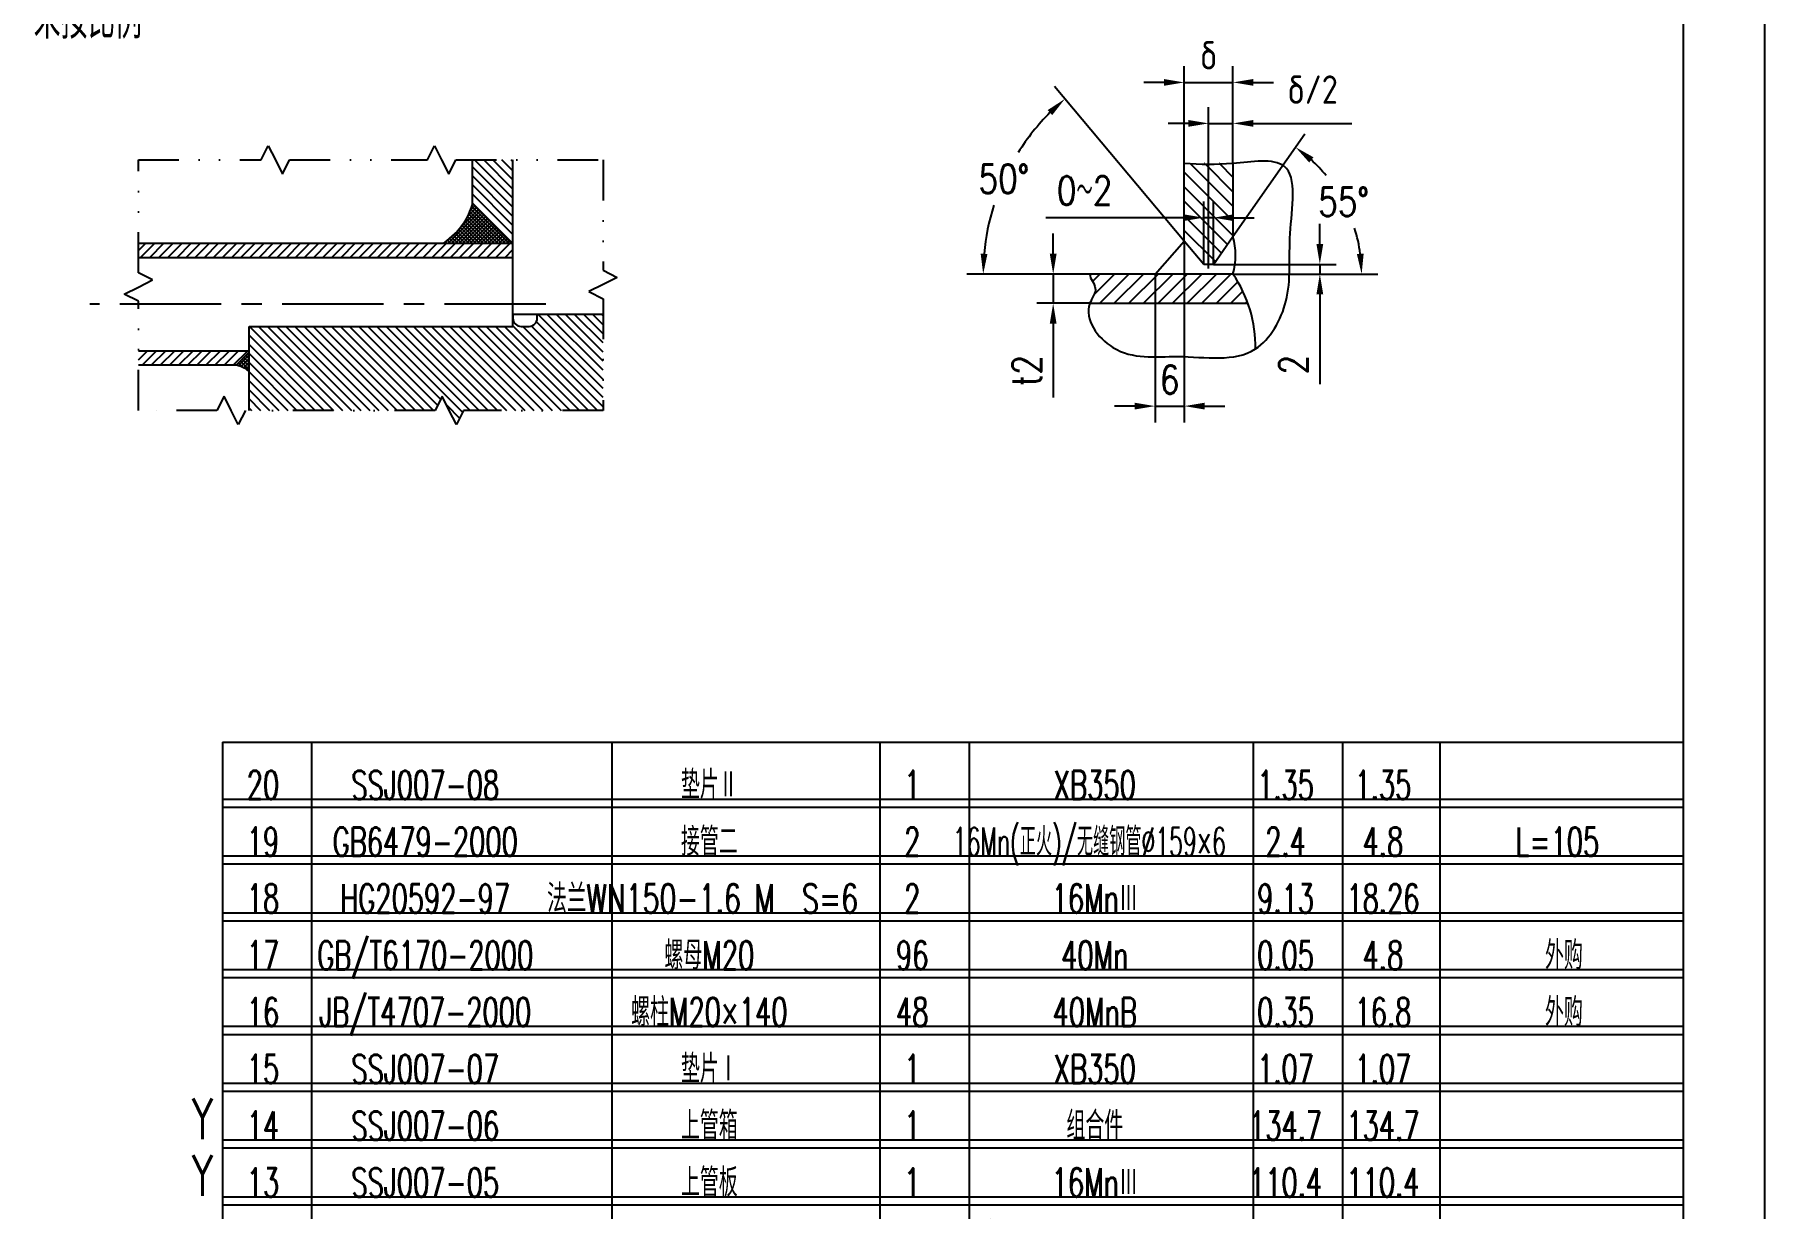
# Model space of a CAD drawing. Header units: millimetres. Extents: x -250 to 5690, y -100 to 8310.
# Drawn here: x 3559 to 5690, y 1386 to 2832 of the extents above; entities that cross this region are included whole.
import ezdxf
from ezdxf.enums import TextEntityAlignment as Align

# ---------------------------------------------------------------- set-up
doc = ezdxf.new("R2010")
doc.units = ezdxf.units.MM
doc.header["$LTSCALE"] = 100
doc.linetypes.add('CENTER', pattern=[2, 1.25, -0.25, 0.25, -0.25])
doc.linetypes.add('DIVIDE', pattern=[1.25, 0.5, -0.25, 0, -0.25, 0, -0.25])
for name, color, linetype in [('1轮廓实线层', 7, 'Continuous'), ('2细线层', 4, 'Continuous'), ('3中心线层', 1, 'CENTER'), ('5剖面线层', 2, 'Continuous'), ('6文字层', 3, 'Continuous'), ('7标注层', 4, 'Continuous'), ('9双点划线层', 6, 'DIVIDE'), ('图框层', 7, 'Continuous')]:
    doc.layers.add(name, color=color, linetype=linetype)
doc.styles.add('PC_TEXTSTYLE', font='romans.shx', dxfattribs={"width": 0.8, "bigfont": 'hzfs.shx'})
doc.styles.add('TH_GBDIM', font='romans.shx', dxfattribs={"width": 0.8, "bigfont": 'gbcbig.shx'})
doc.dimstyles.new('TH_GBDIM', dxfattribs={"dimscale": 10, "dimtxt": 3.5, "dimasz": 2.5, "dimexe": 2, "dimexo": 0, "dimgap": 1.5, "dimtad": 1, "dimdec": 1, "dimzin": 0, "dimdsep": 46, "dimtxsty": 'TH_GBDIM', "dimcen": 2.5, "dimclrd": 130, "dimclre": 130, "dimclrt": 3, "dimadec": 0, "dimazin": 0, "dimtfac": 0.714286, "dimtdec": 1, "dimtmove": 0, "dimatfit": 3, "dimfxl": 0, "dimtolj": 1, "dimtzin": 0, "dimlwd": -1, "dimlwe": -1, "dimarcsym": 0})
pattern_1 = [(45, (-231.8997274739236, 982.4745885186026), (-2.245064030267288, 2.245064030267288), []), (135, (-231.8997274739236, 982.4745885186026), (-2.245064030267288, -2.245064030267288), [])]
pattern_2 = [(135, (-231.8997274739236, 982.4745885186026), (-5.612660075668221, -5.61266007566822), [])]

# ---------------------------------------------------------------- blocks, each defined once
blk = doc.blocks.new('*D40')
at = {"layer": '7标注层', "color": 130}
for p, q in [((4975.186753553573, 2673.387851749065), (4975.186753553573, 2793.232863089293)), ((5035.186753553577, 2673.387851749065), (5035.186753553577, 2793.232863089293)), ((4950.186753553573, 2773.232863089293), (4925.186753553573, 2773.232863089293)), ((4975.186753553573, 2773.232863089293), (5035.186753553577, 2773.232863089293)), ((5060.186753553577, 2773.232863089293), (5085.186753553577, 2773.232863089293))]:
    blk.add_line(p, q, dxfattribs=at)
for points in [[(4950.186753553573, 2777.39952975596), (4950.186753553573, 2769.066196422627), (4975.186753553573, 2773.232863089293)], [(5060.186753553577, 2777.39952975596), (5060.186753553577, 2769.066196422627), (5035.186753553577, 2773.232863089293)]]:
    blk.add_solid(points, dxfattribs=at)
at = {"layer": 'Defpoints', "color": 0}
for p in [(5035.186753553577, 2773.232863089293), (4975.186753553573, 2673.387851749065), (5035.186753553577, 2673.387851749065)]:
    blk.add_point(p, dxfattribs=at)
at = {"layer": '7标注层', "color": 3, "insert": (5005.186753553575, 2806.697936618705), "char_height": 35, "attachment_point": 5, "style": 'TH_GBDIM'}
blk.add_mtext('\\A1;δ{}{}', dxfattribs=at)
blk = doc.blocks.new('*D41')
at = {"layer": '7标注层', "color": 130}
for p, q in [((5005.186753553588, 2570.622826041317), (5005.186753553588, 2742.708729248299)), ((5035.186753553577, 2673.387851749065), (5035.186753553577, 2742.708729248299)), ((4980.186753553588, 2722.708729248299), (4955.186753553588, 2722.708729248299)), ((5005.186753553588, 2722.708729248299), (5035.186753553577, 2722.708729248299)), ((5060.186753553577, 2722.708729248299), (5181.70145943593, 2722.708729248299))]:
    blk.add_line(p, q, dxfattribs=at)
for points in [[(4980.186753553588, 2726.875395914966), (4980.186753553588, 2718.542062581633), (5005.186753553588, 2722.708729248299)], [(5060.186753553577, 2726.875395914966), (5060.186753553577, 2718.542062581633), (5035.186753553577, 2722.708729248299)]]:
    blk.add_solid(points, dxfattribs=at)
at = {"layer": 'Defpoints', "color": 0}
for p in [(5035.186753553577, 2722.708729248299), (5035.186753553577, 2673.387851749065), (5005.186753553588, 2570.622826041317)]:
    blk.add_point(p, dxfattribs=at)
at = {"layer": '7标注层', "color": 3, "insert": (5133.444106494753, 2764.375395914966), "char_height": 35, "attachment_point": 5, "style": 'TH_GBDIM'}
blk.add_mtext('\\A1;δ/2{}{}', dxfattribs=at)
blk = doc.blocks.new('*D42')
at = {"layer": '7标注层', "color": 130}
for p, q in [((4999.186753553593, 2548.9803827331), (4999.186753553593, 2626.529216779129)), ((5011.186753553593, 2548.9803827331), (5011.186753553593, 2626.529216779129)), ((4974.186753553593, 2606.529216779129), (4804.542145710456, 2606.529216779129)), ((5011.186753553593, 2606.529216779129), (4999.186753553593, 2606.529216779129)), ((5036.186753553593, 2606.529216779129), (5061.186753553593, 2606.529216779129))]:
    blk.add_line(p, q, dxfattribs=at)
for points in [[(4974.186753553593, 2610.695883445795), (4974.186753553593, 2602.362550112462), (4999.186753553593, 2606.529216779129)], [(5036.186753553593, 2610.695883445795), (5036.186753553593, 2602.362550112462), (5011.186753553593, 2606.529216779129)]]:
    blk.add_solid(points, dxfattribs=at)
at = {"layer": 'Defpoints', "color": 0}
for p in [(4999.186753553593, 2606.529216779129), (4999.186753553593, 2548.9803827331), (5011.186753553593, 2548.9803827331)]:
    blk.add_point(p, dxfattribs=at)
at = {"layer": '7标注层', "color": 3, "insert": (4852.39998884771, 2639.99429030854), "char_height": 35, "attachment_point": 5, "style": 'TH_GBDIM'}
blk.add_mtext('\\A1;0～2{}{}', dxfattribs=at)
blk = doc.blocks.new('*D43')
at = {"layer": '7标注层', "color": 130}
for p, q in [((4975.186753553577, 2577.582468955368), (4975.186753553577, 2354.299997398422)), ((4939.186753553577, 2536.980382733089), (4939.186753553577, 2354.299997398422)), ((4914.186753553577, 2374.299997398422), (4889.186753553577, 2374.299997398422)), ((4939.186753553577, 2374.299997398422), (4975.186753553577, 2374.299997398422)), ((5000.186753553577, 2374.299997398422), (5025.186753553577, 2374.299997398422))]:
    blk.add_line(p, q, dxfattribs=at)
for points in [[(4914.186753553577, 2378.466664065089), (4914.186753553577, 2370.133330731756), (4939.186753553577, 2374.299997398422)], [(5000.186753553577, 2378.466664065089), (5000.186753553577, 2370.133330731756), (4975.186753553577, 2374.299997398422)]]:
    blk.add_solid(points, dxfattribs=at)
at = {"layer": 'Defpoints', "color": 0}
for p in [(4975.186753553577, 2577.582468955368), (4939.186753553577, 2536.980382733089), (4975.186753553577, 2374.299997398422)]:
    blk.add_point(p, dxfattribs=at)
at = {"layer": '7标注层', "color": 3, "insert": (4957.186753553577, 2406.799997398422), "char_height": 35, "attachment_point": 5, "style": 'TH_GBDIM'}
blk.add_mtext('\\A1;6{}{}', dxfattribs=at)
blk = doc.blocks.new('*D44')
at = {"layer": '7标注层', "color": 130}
for p, q in [((5142.231867229225, 2573.980382733099), (5142.231867229225, 2598.980382733099)), ((5011.186753553598, 2548.9803827331), (5162.231867229225, 2548.980382733099)), ((5035.186753553595, 2536.980382733089), (5162.231867229225, 2536.980382733088)), ((5142.231867229225, 2548.980382733099), (5142.231867229225, 2536.980382733088)), ((5142.231867229225, 2511.980382733088), (5142.231867229225, 2401.147049399756))]:
    blk.add_line(p, q, dxfattribs=at)
for points in [[(5138.065200562558, 2573.980382733099), (5146.398533895892, 2573.980382733099), (5142.231867229225, 2548.980382733099)], [(5138.065200562558, 2511.980382733088), (5146.398533895892, 2511.980382733088), (5142.231867229225, 2536.980382733088)]]:
    blk.add_solid(points, dxfattribs=at)
at = {"layer": 'Defpoints', "color": 0}
for p in [(5011.186753553598, 2548.9803827331), (5035.186753553595, 2536.980382733089), (5142.231867229225, 2536.980382733088)]:
    blk.add_point(p, dxfattribs=at)
at = {"layer": '7标注层', "color": 3, "insert": (5109.731867229224, 2425.48038273309), "char_height": 35, "attachment_point": 5, "rotation": 90, "style": 'TH_GBDIM'}
blk.add_mtext('\\A1;2{}{}', dxfattribs=at)
blk = doc.blocks.new('*D45')
at = {"layer": '7标注层', "color": 130}
for p, q in [((5035.186753553582, 2583.255934894898), (5123.760216856615, 2709.751949961399)), ((5035.186753553588, 2536.980382733089), (5213.699402027872, 2536.980382733089))]:
    blk.add_line(p, q, dxfattribs=at)
for start, end in [(39.56267453172331, 47.49184801395363), (7.508151986052694, 17.24489589859748)]:
    blk.add_arc((5002.784263095075, 2536.980382733089), 190.9151389327967, start, end, dxfattribs=at)
for points in [[(5129.176441330572, 2674.470102157349), (5134.392932590498, 2680.968768434329), (5112.288688129595, 2693.368909075618)], [(5196.220275238202, 2562.199548249983), (5187.904823005138, 2561.653930614582), (5193.699402027872, 2536.980382733088)]]:
    blk.add_solid(points, dxfattribs=at)
at = {"layer": 'Defpoints', "color": 0}
for p in [(5035.186753553582, 2583.255934894898), (5184.009054273754, 2597.031738554364), (4858.839744460339, 2536.980382733089), (5011.186753553588, 2548.980382733088), (5035.186753553588, 2536.980382733089)]:
    blk.add_point(p, dxfattribs=at)
at = {"layer": '7标注层', "color": 3, "insert": (5171.633695193693, 2626.078416121616), "char_height": 35, "attachment_point": 5, "style": 'TH_GBDIM'}
blk.add_mtext('\\A1;55%%d{}{}', dxfattribs=at)
blk = doc.blocks.new('*D46')
at = {"layer": '7标注层', "color": 130}
for p, q in [((4975.186753553576, 2577.582468955368), (4815.233321711733, 2768.207546000678)), ((4858.839744460337, 2536.980382733088), (4707.410324706593, 2536.98038273309))]:
    blk.add_line(p, q, dxfattribs=at)
for start, end in [(135.0838627921466, 147.8622883742195), (162.4622964200372, 174.9161372078505)]:
    blk.add_arc((5009.255949127716, 2536.980382733089), 281.845624421123, start, end, dxfattribs=at)
for points in [[(4806.852299382544, 2739.053345207535), (4812.486712685652, 2732.913489250413), (4828.089073905463, 2752.886657138298)], [(4732.681654504641, 2561.770989689582), (4724.356520908047, 2562.140577356166), (4727.410324706593, 2536.980382733089)]]:
    blk.add_solid(points, dxfattribs=at)
at = {"layer": 'Defpoints', "color": 0}
for p in [(4773.777365223805, 2691.857083782477), (4975.186753553576, 2577.582468955368), (4858.839744460337, 2536.980382733088), (4999.186753553589, 2548.980382733089), (5035.186753553588, 2536.980382733088)]:
    blk.add_point(p, dxfattribs=at)
at = {"layer": '7标注层', "color": 3, "insert": (4753.03871093514, 2654.409863095993), "char_height": 35, "attachment_point": 5, "style": 'TH_GBDIM'}
blk.add_mtext('\\A1;50%%d{}{}', dxfattribs=at)
blk = doc.blocks.new('*D47')
at = {"layer": '7标注层', "color": 130}
for p, q in [((4813.676197823564, 2561.980382733089), (4813.676197823564, 2586.980382733089)), ((4858.839744460338, 2536.980382733089), (4793.676197823564, 2536.980382733089)), ((4813.676197823564, 2536.980382733089), (4813.676197823564, 2500.980382733089)), ((4858.839744460338, 2500.980382733089), (4793.676197823564, 2500.980382733089)), ((4813.676197823564, 2475.980382733089), (4813.676197823564, 2384.980382733089))]:
    blk.add_line(p, q, dxfattribs=at)
for points in [[(4809.509531156897, 2561.980382733089), (4817.842864490231, 2561.980382733089), (4813.676197823564, 2536.980382733089)], [(4809.509531156897, 2475.980382733089), (4817.842864490231, 2475.980382733089), (4813.676197823564, 2500.980382733089)]]:
    blk.add_solid(points, dxfattribs=at)
at = {"layer": 'Defpoints', "color": 0}
for p in [(4813.676197823564, 2536.980382733089), (4858.839744460338, 2536.980382733089), (4858.839744460338, 2500.980382733089)]:
    blk.add_point(p, dxfattribs=at)
at = {"layer": '7标注层', "color": 3, "insert": (4781.176197823563, 2417.980382733089), "char_height": 35, "attachment_point": 5, "rotation": 90, "style": 'TH_GBDIM'}
blk.add_mtext('\\A1;t2{}{}', dxfattribs=at)
blk = doc.blocks.new('PC_MXB_BLOCK')
at = {"layer": '1轮廓实线层'}
for p, q in [((-180, 8), (-180, 0)), ((0, 8), (0, 0))]:
    blk.add_line(p, q, dxfattribs=at)
at = {"layer": '2细线层'}
for p, q in [((-180, 8), (0, 8)), ((-169, 8), (-169, 0)), ((-132, 8), (-132, 0)), ((-99, 8), (-99, 0)), ((-88, 8), (-88, 0)), ((-53, 8), (-53, 0)), ((-42, 8), (-42, 0)), ((-30, 8), (-30, 0)), ((-180, 0), (0, 0))]:
    blk.add_line(p, q, dxfattribs=at)
at = {"layer": '6文字层', "style": 'PC_TEXTSTYLE'}
for tag, width, p, p2 in [('序号', 0.7691821412910099, (-178.381729678601, 1.348885681267234), (-170.0882707492356, 1.348885681267234)), ('代号', 3.147730039833859, (-168.0468040277006, 1.348885681267234), (-134.1074177566207, 1.348885681267234)), ('名称', 2.802424335372611, (-130.8666991322458, 1.195475967014261), (-100.2758790357279, 1.195475967014261)), ('数量', 0.8174486364448815, (-97.88330074551823, 1.195475967014261), (-88.9965819057511, 1.195475967014261)), ('材料', 2.943328368291708, (-86.43310534086368, 1.010341638648811), (-54.30419914243191, 1.010341638648811)), ('单重', 0.8540383451204607, (-52.20750697209508, 0.8871421990031365), (-42.99911333015268, 0.8871421990031365)), ('总重', 0.958887548135068, (-41.19507323250889, 1.265572583556576), (-30.85617679766642, 1.265572583556576)), ('备注', 2.494074276313303, (-28.60888357640226, 1.024654073362427), (-1.161719634597944, 1.024654073362427))]:
    blk.add_attdef(tag, text='', height=4.5, dxfattribs=dict(at, width=width)).set_placement(p, p2, align=Align.FIT)

msp = doc.modelspace()

# ---------------------------------------------------------------- hatches: boundary and pattern name
at = {"layer": '5剖面线层'}
h = msp.add_hatch(dxfattribs=at)
h.set_pattern_fill('ANSI31', color=256, scale=2.5, angle=90, style=0)
h.set_pattern_definition(pattern_2)
h.paths.add_polyline_path([(4148.023755909438, 2677.735997361161), (4098.023755909439, 2677.735997361161), (4098.023755909438, 2623.411359401613), (4146.348397741546, 2575.086713684944), (4148.023755909438, 2575.086713684944)])
h = msp.add_hatch(dxfattribs=at)
h.set_pattern_fill('ANSI31', color=256, scale=4, angle=90, style=0)
h.set_pattern_definition([(135, (1178.319148549426, -2197.516331243378), (-8.980256121069154, -8.980256121069152), [])])
edge = h.paths.add_edge_path()
edge.add_spline(control_points=[(5035.186753553577, 2673.387851749065), (5013.306985298452, 2671.399400844575), (4995.103429170196, 2671.564110434527), (4975.186753553577, 2673.387851749065)], knot_values=[576.5931439253637, 576.5931439253637, 576.5931439253637, 576.5931439253648, 636.5931439253648, 636.5931439253648, 636.5931439253648, 636.5931439253648], degree=3, periodic=0)
edge.add_line((4975.186753553577, 2673.387851749065), (4975.186753553578, 2577.582468955367))
edge.add_line((4975.186753553578, 2577.582468955367), (4999.18675355358, 2548.980382733098))
edge.add_line((4999.18675355358, 2548.980382733098), (5011.186753553598, 2548.980382733097))
edge.add_line((5011.186753553598, 2548.980382733097), (5035.186753553587, 2583.255934894904))
edge.add_line((5035.186753553587, 2583.255934894904), (5035.186753553577, 2673.387851749065))
h = msp.add_hatch(dxfattribs=at)
h.set_pattern_fill('ANSI37', color=256, style=0)
h.set_pattern_definition(pattern_1)
edge = h.paths.add_edge_path()
edge.add_spline(control_points=[(4098.023755909438, 2623.411359401613), (4094.994077236751, 2615.050505776031), (4087.950360945875, 2595.61231207613), (4071.754733028088, 2582.537641310536), (4062.525250035367, 2575.086713684944)], knot_values=[0, 0, 0, 0, 52.44873819813346, 121.9383543913696, 121.9383543913696, 121.9383543913696, 121.9383543913696], degree=3, periodic=0)
edge.add_line((4062.525250035367, 2575.086713684944), (4146.348397741547, 2575.086713684944))
edge.add_line((4146.348397741547, 2575.086713684944), (4098.023755909438, 2623.411359401612))
h = msp.add_hatch(dxfattribs=at)
h.set_pattern_fill('ANSI31', color=256, scale=2.5, style=0)
h.set_pattern_definition([(45, (-231.8997274739236, 982.4745885186026), (-5.61266007566822, 5.612660075668221), [])])
h.paths.add_polyline_path([(3686.485968381541, 2575.086713684943), (3686.485968381541, 2557.586713684944), (4148.023755909439, 2557.586713684944), (4148.023755909439, 2575.086713684944)])
h.paths.add_polyline_path([(3807.273758019533, 2425.086713684943), (3823.023755909434, 2440.836713684943), (3823.023755909434, 2442.586713684944), (3686.485968381541, 2442.586713684944), (3686.485968381541, 2425.086713684943)])
h = msp.add_hatch(dxfattribs=at)
h.set_pattern_fill('ANSI31', color=256, scale=4, style=0)
h.set_pattern_definition([(45, (1178.319148549426, -2197.516331243378), (-8.980256121069152, 8.980256121069154), [])])
edge = h.paths.add_edge_path()
edge.add_line((5035.186753553598, 2536.980382733087), (4858.839744460338, 2536.980382733087))
edge.add_spline(control_points=[(4858.839744460338, 2536.980382733089), (4858.988421428143, 2530.829533679773), (4871.181301936274, 2519.507646755423), (4861.317768794288, 2507.51282532302), (4858.839744460336, 2500.980382733087)], knot_values=[0, 0, 0, 0, 18.45793705311833, 38.46757478484431, 38.46757478484774, 38.46757478484774, 38.46757478484774], degree=3, periodic=0)
edge.add_line((4858.839744460337, 2500.980382733088), (5053.622861428832, 2500.980382733098))
edge.add_arc((4904.500026732128, 2447.33317077931), 158.4791569210134, 19.78628738856224, 34.44896495701806)
h = msp.add_hatch(dxfattribs=at)
h.set_pattern_fill('ANSI31', color=256, scale=2.5, angle=90, style=0)
h.set_pattern_definition(pattern_2)
h.paths.add_polyline_path([(4060.82218207229, 2386.587144417185), (4069.572182072297, 2369.087144417179), (4078.322182072297, 2351.587144417179), (4087.072182072297, 2369.087144417179), (4259.082032748229, 2369.087144417179), (4259.082032748229, 2487.586713684943), (4178.023755909435, 2487.586713684943), (4178.023755909435, 2482.586713684944, -0.4142135623730951), (4168.023755909435, 2472.586713684944), (4158.023755909435, 2472.586713684944, -0.4142135623729886), (4148.023755909438, 2482.586713684944), (4148.023755909438, 2472.586713684944), (3823.023755909434, 2472.586713684944), (3823.023755909434, 2369.087144417179), (4052.072182072297, 2369.087144417179)])
h = msp.add_hatch(dxfattribs=at)
h.set_pattern_fill('ANSI37', color=256, style=0)
h.set_pattern_definition(pattern_1)
edge = h.paths.add_edge_path()
edge.add_line((3823.023755909433, 2440.836713684943), (3807.273758019533, 2425.086713684944))
edge.add_spline(control_points=[(3807.273758019533, 2425.086713684944), (3810.85485506489, 2424.109990482357), (3816.793747604341, 2422.490192396051), (3821.253280094202, 2418.317769572109), (3823.023755909434, 2416.661278960705)], knot_values=[0, 0, 0, 0, 21.82078242851042, 36.18759288795474, 36.18759288795474, 36.18759288795474, 36.18759288795474], degree=3, periodic=0)
edge.add_line((3823.023755909434, 2416.661278960705), (3823.023755909433, 2440.836713684943))

# ---------------------------------------------------------------- linework, layer by layer
for p, q in [((4098.023755909438, 2623.411359401613), (4098.023755909438, 2678.137052861819)), ((4148.023755909438, 2472.586713684944), (4148.023755909438, 2677.735997361161)), ((4975.186753553577, 2577.582468955366), (4975.186753553577, 2673.387851749063)), ((5035.186753553577, 2673.387851749063), (5035.186753553588, 2583.255934894907)), ((4146.273755909438, 2575.161355523052), (4098.023755909438, 2623.411359401613)), ((5011.18675355359, 2548.980382733087), (5035.186753553582, 2583.255934894896)), ((3686.485968381541, 2575.086713684943), (4148.023755909438, 2575.086713684944)), ((4939.186753553577, 2536.980382733087), (4975.186753553577, 2577.582468955366)), ((4999.18675355359, 2548.980382733087), (4975.186753553577, 2577.582468955366)), ((3686.485968381541, 2557.586713684944), (4148.023755909438, 2557.586713684944)), ((5035.18675355359, 2536.980382733087), (4858.839744460338, 2536.980382733087)), ((5011.186753553593, 2548.980382733098), (4999.186753553593, 2548.980382733098)), ((4858.839744460338, 2500.980382733087), (5053.62286142883, 2500.980382733098)), ((3823.023755909434, 2472.586713684944), (4148.023755909438, 2472.586713684944)), ((3823.023755909434, 2369.087144417179), (3823.023755909434, 2472.586713684944)), ((4148.023755909437, 2487.586713684944), (4259.082032748229, 2487.586713684944)), ((4148.023755909435, 2487.586713684944), (4148.023755909435, 2482.586713684944)), ((4148.023755909435, 2487.586713684944), (4148.023755909435, 2482.586713684944)), ((4158.023755909435, 2472.586713684944), (4168.023755909435, 2472.586713684944)), ((4158.023755909435, 2472.586713684944), (4168.023755909435, 2472.586713684944)), ((4178.023755909435, 2482.586713684944), (4178.023755909435, 2487.586713684944)), ((4178.023755909435, 2482.586713684944), (4178.023755909435, 2487.586713684944)), ((3686.485968381541, 2442.586713684944), (3823.023755909434, 2442.586713684944)), ((3823.023755909434, 2440.836713684944), (3807.273758019533, 2425.086713684944)), ((3686.485968381541, 2425.086713684944), (3807.273758019533, 2425.086713684944))]:
    msp.add_line(p, q)
for centre, radius, start, end in [((4955.548106247936, 2560.118158813992), 82.93172388564142, 343.7995951616593, 16.20040483835204), ((4904.500026732128, 2447.333170779308), 158.4791569210134, 359.0517585853896, 34.44896495702351), ((4158.023755909435, 2482.586713684944), 10, 180, 270), ((4168.023755909435, 2482.586713684944), 10, 270, 0)]:
    msp.add_arc(centre, radius, start, end)
for points in [[(4098.023755909438, 2623.411359401613), (4087.241547231082, 2599.506098251388), (4062.525250035367, 2575.086713684944)], [(3807.273758019533, 2425.086713684944), (3817.479157096651, 2421.228415339191), (3823.023755909434, 2416.661278960705)]]:
    msp.add_spline(points, degree=3)
at = {"layer": '1轮廓实线层'}
msp.add_line((5590, 8210), (5590, 0), dxfattribs=at)
at = {"layer": '2细线层'}
msp.add_line((5690, 8310), (5690, -100), dxfattribs=at)
at = {"layer": '2细线层', "start_tangent": (0.02416472123245753, -0.9997079904891017), "end_tangent": (-0.9958337808309771, 0.09118706572689815)}
msp.add_spline([(4858.839744460338, 2536.980382733089), (4865.611245802085, 2519.80941275945), (4858.839744460338, 2500.980382733089), (4887.300017128791, 2446.589017420802), (4967.325431470328, 2435.381678124786), (5062.957480400924, 2444.710470797114), (5100.450883431977, 2503.372277812579), (5105.686373350012, 2587.052560473601), (5098.207102038496, 2669.985687181512), (5035.186753553577, 2673.387851749065), (4975.186753553577, 2673.387851749065)], degree=3, dxfattribs=at)
at = {"layer": '3中心线层'}
for p, q in [((5005.186753553588, 2543.845692108513), (5005.186753553588, 2570.622826041315)), ((4188.519097561211, 2500.086713684944), (3626.715839076994, 2500.086713684944))]:
    msp.add_line(p, q, dxfattribs=at)
at = {"layer": '9双点划线层'}
for p, q in [((3686.485968381541, 2677.735997361161), (3837.795943423028, 2677.735997361161)), ((3686.485968381541, 2538.540306733152), (3686.485968381541, 2677.735997361161)), ((3872.795943423028, 2677.735997361161), (4042.678834359368, 2677.735997361161)), ((4077.678834359368, 2677.735997361161), (4259.082032748229, 2677.735997361161)), ((4259.082032748229, 2677.735997361161), (4259.082032748229, 2541.671470504111)), ((3686.485968381541, 2369.087144417179), (3686.485968381541, 2503.540306733152)), ((4259.082032748229, 2506.671470504111), (4259.082032748229, 2369.087144417179)), ((3783.386614651884, 2369.087144417179), (3686.485968381541, 2369.087144417179)), ((4052.072182072297, 2369.087144417179), (3818.386614651884, 2369.087144417179)), ((4259.082032748229, 2369.087144417179), (4087.072182072297, 2369.087144417179))]:
    msp.add_line(p, q, dxfattribs=at)
for points in [[(3837.795943423028, 2677.735997361161), (3846.545943423028, 2695.235997361161), (3855.295943423028, 2677.735997361161), (3864.045943423028, 2660.235997361161), (3872.795943423028, 2677.735997361161)], [(4042.678834359368, 2677.735997361161), (4051.428834359368, 2695.235997361161), (4060.178834359368, 2677.735997361161), (4068.928834359368, 2660.235997361161), (4077.678834359368, 2677.735997361161)], [(3686.485968381541, 2503.540306733152), (3668.985968381541, 2512.290306733152), (3686.485968381541, 2521.040306733152), (3703.985968381541, 2529.790306733152), (3686.485968381541, 2538.540306733152)], [(4259.082032748229, 2541.671470504111), (4276.582032748229, 2532.921470504111), (4259.082032748229, 2524.171470504111), (4241.582032748229, 2515.421470504111), (4259.082032748229, 2506.671470504111)], [(3818.386614651884, 2369.087144417179), (3809.636614651884, 2351.587144417179), (3800.886614651884, 2369.087144417179), (3792.136614651884, 2386.587144417179), (3783.386614651884, 2369.087144417179)], [(4087.072182072297, 2369.087144417179), (4078.322182072297, 2351.587144417179), (4069.572182072297, 2369.087144417179), (4060.822182072297, 2386.587144417179), (4052.072182072297, 2369.087144417179)]]:
    msp.add_lwpolyline(points, dxfattribs=at)

# ---------------------------------------------------------------- block references
at = {"layer": '图框层'}
ref = msp.add_blockref('PC_MXB_BLOCK', (5590.000000000019, 1879.99999999999), dxfattribs=dict(at, xscale=10, yscale=10, zscale=10))
ref.add_attrib('材料', 'XB350', dxfattribs={"layer": '6文字层', "height": 35, "style": 'PC_TEXTSTYLE', "width": 0.667}).set_placement((4865.000000000019, 1889.99999999999), align=Align.CENTER)
ref.add_attrib('代号', 'SSJ007-08', dxfattribs={"layer": '6文字层', "height": 35, "style": 'PC_TEXTSTYLE', "width": 0.667}).set_placement((4040.000000000019, 1889.99999999999), align=Align.CENTER)
ref.add_attrib('序号', '20', dxfattribs={"layer": '6文字层', "height": 35, "style": 'PC_TEXTSTYLE', "width": 0.667}).set_placement((3840.000000000019, 1889.99999999999), align=Align.CENTER)
ref.add_attrib('名称', '垫片Ⅱ', dxfattribs={"layer": '6文字层', "height": 35, "style": 'PC_TEXTSTYLE', "width": 0.667}).set_placement((4390.000000000019, 1889.99999999999), align=Align.CENTER)
ref.add_attrib('数量', '1', dxfattribs={"layer": '6文字层', "height": 35, "style": 'PC_TEXTSTYLE', "width": 0.667}).set_placement((4640.000000000019, 1889.99999999999), align=Align.CENTER)
ref.add_attrib('单重', '1.35', dxfattribs={"layer": '6文字层', "height": 35, "style": 'PC_TEXTSTYLE', "width": 0.667}).set_placement((5100.000000000019, 1889.99999999999), align=Align.CENTER)
ref.add_attrib('总重', '1.35', dxfattribs={"layer": '6文字层', "height": 35, "style": 'PC_TEXTSTYLE', "width": 0.667}).set_placement((5220.000000000019, 1889.99999999999), align=Align.CENTER)
ref = msp.add_blockref('PC_MXB_BLOCK', (5590.000000000018, 1809.999999999991), dxfattribs=dict(at, xscale=10, yscale=10, zscale=10))
ref.add_attrib('材料', '16Mn(正火)/无缝钢管%%c159×6 ', dxfattribs={"layer": '6文字层', "height": 35, "style": 'PC_TEXTSTYLE', "width": 0.4882034756588789}).set_placement((4690.000000000018, 1819.999999999991), (5040.000000000018, 1819.999999999991), align=Align.FIT)
ref.add_attrib('代号', 'GB6479-2000', dxfattribs={"layer": '6文字层', "height": 35, "style": 'PC_TEXTSTYLE', "width": 0.667}).set_placement((4040.000000000018, 1819.999999999991), align=Align.CENTER)
ref.add_attrib('序号', '19', dxfattribs={"layer": '6文字层', "height": 35, "style": 'PC_TEXTSTYLE', "width": 0.667}).set_placement((3840.000000000018, 1819.999999999991), align=Align.CENTER)
ref.add_attrib('名称', '接管二', dxfattribs={"layer": '6文字层', "height": 35, "style": 'PC_TEXTSTYLE', "width": 0.667}).set_placement((4390.000000000018, 1819.999999999991), align=Align.CENTER)
ref.add_attrib('数量', '2', dxfattribs={"layer": '6文字层', "height": 35, "style": 'PC_TEXTSTYLE', "width": 0.667}).set_placement((4640.000000000018, 1819.999999999991), align=Align.CENTER)
ref.add_attrib('备注', ' L=105 ', dxfattribs={"layer": '6文字层', "height": 35, "style": 'PC_TEXTSTYLE', "width": 0.667}).set_placement((5435.000000000018, 1819.999999999991), align=Align.CENTER)
ref.add_attrib('单重', '2.4', dxfattribs={"layer": '6文字层', "height": 35, "style": 'PC_TEXTSTYLE', "width": 0.667}).set_placement((5100.000000000018, 1819.999999999991), align=Align.CENTER)
ref.add_attrib('总重', '4.8', dxfattribs={"layer": '6文字层', "height": 35, "style": 'PC_TEXTSTYLE', "width": 0.667}).set_placement((5220.000000000018, 1819.999999999991), align=Align.CENTER)
ref = msp.add_blockref('PC_MXB_BLOCK', (5590.000000000017, 1739.999999999991), dxfattribs=dict(at, xscale=10, yscale=10, zscale=10))
ref.add_attrib('材料', '16MnⅢ', dxfattribs={"layer": '6文字层', "height": 35, "style": 'PC_TEXTSTYLE', "width": 0.667}).set_placement((4865.000000000017, 1749.999999999991), align=Align.CENTER)
ref.add_attrib('代号', 'HG20592-97', dxfattribs={"layer": '6文字层', "height": 35, "style": 'PC_TEXTSTYLE', "width": 0.667}).set_placement((4040.000000000017, 1749.999999999991), align=Align.CENTER)
ref.add_attrib('序号', '18', dxfattribs={"layer": '6文字层', "height": 35, "style": 'PC_TEXTSTYLE', "width": 0.667}).set_placement((3840.000000000017, 1749.999999999991), align=Align.CENTER)
ref.add_attrib('名称', '法兰WN150-1.6 M  S=6 ', dxfattribs={"layer": '6文字层', "height": 35, "style": 'PC_TEXTSTYLE', "width": 0.634854119742287}).set_placement((4190.000000000017, 1749.999999999991), (4590.000000000017, 1749.999999999991), align=Align.FIT)
ref.add_attrib('数量', '2', dxfattribs={"layer": '6文字层', "height": 35, "style": 'PC_TEXTSTYLE', "width": 0.667}).set_placement((4640.000000000017, 1749.999999999991), align=Align.CENTER)
ref.add_attrib('单重', '9.13', dxfattribs={"layer": '6文字层', "height": 35, "style": 'PC_TEXTSTYLE', "width": 0.667}).set_placement((5100.000000000017, 1749.999999999991), align=Align.CENTER)
ref.add_attrib('总重', '18.26', dxfattribs={"layer": '6文字层', "height": 35, "style": 'PC_TEXTSTYLE', "width": 0.667}).set_placement((5220.000000000017, 1749.999999999991), align=Align.CENTER)
ref = msp.add_blockref('PC_MXB_BLOCK', (5590.000000000016, 1669.999999999992), dxfattribs=dict(at, xscale=10, yscale=10, zscale=10))
ref.add_attrib('材料', '40Mn', dxfattribs={"layer": '6文字层', "height": 35, "style": 'PC_TEXTSTYLE', "width": 0.667}).set_placement((4865.000000000016, 1679.999999999992), align=Align.CENTER)
ref.add_attrib('代号', 'GB/T6170-2000', dxfattribs={"layer": '6文字层', "height": 35, "style": 'PC_TEXTSTYLE', "width": 0.667}).set_placement((4040.000000000016, 1679.999999999992), align=Align.CENTER)
ref.add_attrib('序号', '17', dxfattribs={"layer": '6文字层', "height": 35, "style": 'PC_TEXTSTYLE', "width": 0.667}).set_placement((3840.000000000016, 1679.999999999992), align=Align.CENTER)
ref.add_attrib('名称', '螺母M20', dxfattribs={"layer": '6文字层', "height": 35, "style": 'PC_TEXTSTYLE', "width": 0.667}).set_placement((4390.000000000016, 1679.999999999992), align=Align.CENTER)
ref.add_attrib('数量', '96', dxfattribs={"layer": '6文字层', "height": 35, "style": 'PC_TEXTSTYLE', "width": 0.667}).set_placement((4640.000000000016, 1679.999999999992), align=Align.CENTER)
ref.add_attrib('备注', ' 外购', dxfattribs={"layer": '6文字层', "height": 35, "style": 'PC_TEXTSTYLE', "width": 0.667}).set_placement((5435.000000000016, 1679.999999999992), align=Align.CENTER)
ref.add_attrib('单重', '0.05', dxfattribs={"layer": '6文字层', "height": 35, "style": 'PC_TEXTSTYLE', "width": 0.667}).set_placement((5100.000000000016, 1679.999999999992), align=Align.CENTER)
ref.add_attrib('总重', '4.8', dxfattribs={"layer": '6文字层', "height": 35, "style": 'PC_TEXTSTYLE', "width": 0.667}).set_placement((5220.000000000016, 1679.999999999992), align=Align.CENTER)
ref = msp.add_blockref('PC_MXB_BLOCK', (5590.000000000015, 1599.999999999992), dxfattribs=dict(at, xscale=10, yscale=10, zscale=10))
ref.add_attrib('材料', '40MnB', dxfattribs={"layer": '6文字层', "height": 35, "style": 'PC_TEXTSTYLE', "width": 0.667}).set_placement((4865.000000000015, 1609.999999999992), align=Align.CENTER)
ref.add_attrib('代号', 'JB/T4707-2000', dxfattribs={"layer": '6文字层', "height": 35, "style": 'PC_TEXTSTYLE', "width": 0.667}).set_placement((4040.000000000015, 1609.999999999992), align=Align.CENTER)
ref.add_attrib('序号', '16', dxfattribs={"layer": '6文字层', "height": 35, "style": 'PC_TEXTSTYLE', "width": 0.667}).set_placement((3840.000000000015, 1609.999999999992), align=Align.CENTER)
ref.add_attrib('名称', '螺柱M20×140', dxfattribs={"layer": '6文字层', "height": 35, "style": 'PC_TEXTSTYLE', "width": 0.667}).set_placement((4390.000000000015, 1609.999999999992), align=Align.CENTER)
ref.add_attrib('数量', '48', dxfattribs={"layer": '6文字层', "height": 35, "style": 'PC_TEXTSTYLE', "width": 0.667}).set_placement((4640.000000000015, 1609.999999999992), align=Align.CENTER)
ref.add_attrib('备注', ' 外购', dxfattribs={"layer": '6文字层', "height": 35, "style": 'PC_TEXTSTYLE', "width": 0.667}).set_placement((5435.000000000015, 1609.999999999992), align=Align.CENTER)
ref.add_attrib('单重', '0.35', dxfattribs={"layer": '6文字层', "height": 35, "style": 'PC_TEXTSTYLE', "width": 0.667}).set_placement((5100.000000000015, 1609.999999999992), align=Align.CENTER)
ref.add_attrib('总重', '16.8', dxfattribs={"layer": '6文字层', "height": 35, "style": 'PC_TEXTSTYLE', "width": 0.667}).set_placement((5220.000000000015, 1609.999999999992), align=Align.CENTER)
ref = msp.add_blockref('PC_MXB_BLOCK', (5590.000000000015, 1529.999999999993), dxfattribs=dict(at, xscale=10, yscale=10, zscale=10))
ref.add_attrib('材料', 'XB350', dxfattribs={"layer": '6文字层', "height": 35, "style": 'PC_TEXTSTYLE', "width": 0.667}).set_placement((4865.000000000015, 1539.999999999993), align=Align.CENTER)
ref.add_attrib('代号', 'SSJ007-07', dxfattribs={"layer": '6文字层', "height": 35, "style": 'PC_TEXTSTYLE', "width": 0.667}).set_placement((4040.000000000015, 1539.999999999993), align=Align.CENTER)
ref.add_attrib('序号', '15', dxfattribs={"layer": '6文字层', "height": 35, "style": 'PC_TEXTSTYLE', "width": 0.667}).set_placement((3840.000000000015, 1539.999999999993), align=Align.CENTER)
ref.add_attrib('名称', '垫片Ⅰ', dxfattribs={"layer": '6文字层', "height": 35, "style": 'PC_TEXTSTYLE', "width": 0.667}).set_placement((4390.000000000015, 1539.999999999993), align=Align.CENTER)
ref.add_attrib('数量', '1', dxfattribs={"layer": '6文字层', "height": 35, "style": 'PC_TEXTSTYLE', "width": 0.667}).set_placement((4640.000000000015, 1539.999999999993), align=Align.CENTER)
ref.add_attrib('单重', '1.07', dxfattribs={"layer": '6文字层', "height": 35, "style": 'PC_TEXTSTYLE', "width": 0.667}).set_placement((5100.000000000015, 1539.999999999993), align=Align.CENTER)
ref.add_attrib('总重', '1.07', dxfattribs={"layer": '6文字层', "height": 35, "style": 'PC_TEXTSTYLE', "width": 0.667}).set_placement((5220.000000000015, 1539.999999999993), align=Align.CENTER)
ref = msp.add_blockref('PC_MXB_BLOCK', (5590.000000000014, 1459.999999999993), dxfattribs=dict(at, xscale=10, yscale=10, zscale=10))
ref.add_attrib('材料', '组合件', dxfattribs={"layer": '6文字层', "height": 35, "style": 'PC_TEXTSTYLE', "width": 0.667}).set_placement((4865.000000000014, 1469.999999999993), align=Align.CENTER)
ref.add_attrib('代号', 'SSJ007-06', dxfattribs={"layer": '6文字层', "height": 35, "style": 'PC_TEXTSTYLE', "width": 0.667}).set_placement((4040.000000000014, 1469.999999999993), align=Align.CENTER)
ref.add_attrib('序号', '14', dxfattribs={"layer": '6文字层', "height": 35, "style": 'PC_TEXTSTYLE', "width": 0.667}).set_placement((3840.000000000014, 1469.999999999993), align=Align.CENTER)
ref.add_attrib('名称', '上管箱', dxfattribs={"layer": '6文字层', "height": 35, "style": 'PC_TEXTSTYLE', "width": 0.667}).set_placement((4390.000000000014, 1469.999999999993), align=Align.CENTER)
ref.add_attrib('数量', '1', dxfattribs={"layer": '6文字层', "height": 35, "style": 'PC_TEXTSTYLE', "width": 0.667}).set_placement((4640.000000000014, 1469.999999999993), align=Align.CENTER)
ref.add_attrib('单重', '134.7', dxfattribs={"layer": '6文字层', "height": 35, "style": 'PC_TEXTSTYLE', "width": 0.667}).set_placement((5100.000000000014, 1469.999999999993), align=Align.CENTER)
ref.add_attrib('总重', '134.7', dxfattribs={"layer": '6文字层', "height": 35, "style": 'PC_TEXTSTYLE', "width": 0.667}).set_placement((5220.000000000014, 1469.999999999993), align=Align.CENTER)
ref = msp.add_blockref('PC_MXB_BLOCK', (5590.000000000013, 1389.999999999994), dxfattribs=dict(at, xscale=10, yscale=10, zscale=10))
ref.add_attrib('材料', '16MnⅢ', dxfattribs={"layer": '6文字层', "height": 35, "style": 'PC_TEXTSTYLE', "width": 0.667}).set_placement((4865.000000000013, 1399.999999999994), align=Align.CENTER)
ref.add_attrib('代号', 'SSJ007-05', dxfattribs={"layer": '6文字层', "height": 35, "style": 'PC_TEXTSTYLE', "width": 0.667}).set_placement((4040.000000000013, 1399.999999999994), align=Align.CENTER)
ref.add_attrib('序号', '13', dxfattribs={"layer": '6文字层', "height": 35, "style": 'PC_TEXTSTYLE', "width": 0.667}).set_placement((3840.000000000013, 1399.999999999994), align=Align.CENTER)
ref.add_attrib('名称', '上管板', dxfattribs={"layer": '6文字层', "height": 35, "style": 'PC_TEXTSTYLE', "width": 0.667}).set_placement((4390.000000000013, 1399.999999999994), align=Align.CENTER)
ref.add_attrib('数量', '1', dxfattribs={"layer": '6文字层', "height": 35, "style": 'PC_TEXTSTYLE', "width": 0.667}).set_placement((4640.000000000013, 1399.999999999994), align=Align.CENTER)
ref.add_attrib('单重', '110.4', dxfattribs={"layer": '6文字层', "height": 35, "style": 'PC_TEXTSTYLE', "width": 0.667}).set_placement((5100.000000000013, 1399.999999999994), align=Align.CENTER)
ref.add_attrib('总重', '110.4', dxfattribs={"layer": '6文字层', "height": 35, "style": 'PC_TEXTSTYLE', "width": 0.667}).set_placement((5220.000000000013, 1399.999999999994), align=Align.CENTER)
ref = msp.add_blockref('PC_MXB_BLOCK', (5590.000000000012, 1319.999999999994), dxfattribs=dict(at, xscale=10, yscale=10, zscale=10))
ref.add_attrib('材料', '10(正火)/无缝钢管%%c25×2.5 ', dxfattribs={"layer": '6文字层', "height": 35, "style": 'PC_TEXTSTYLE', "width": 0.5287694455524532}).set_placement((4690.000000000012, 1329.999999999994), (5040.000000000012, 1329.999999999994), align=Align.FIT)
ref.add_attrib('代号', 'GB/T8163-1999', dxfattribs={"layer": '6文字层', "height": 35, "style": 'PC_TEXTSTYLE', "width": 0.667}).set_placement((4040.000000000012, 1329.999999999994), align=Align.CENTER)
ref.add_attrib('序号', '12', dxfattribs={"layer": '6文字层', "height": 35, "style": 'PC_TEXTSTYLE', "width": 0.667}).set_placement((3840.000000000012, 1329.999999999994), align=Align.CENTER)
ref.add_attrib('名称', '换热管', dxfattribs={"layer": '6文字层', "height": 35, "style": 'PC_TEXTSTYLE', "width": 0.667}).set_placement((4390.000000000012, 1329.999999999994), align=Align.CENTER)
ref.add_attrib('数量', '236', dxfattribs={"layer": '6文字层', "height": 35, "style": 'PC_TEXTSTYLE', "width": 0.667}).set_placement((4640.000000000012, 1329.999999999994), align=Align.CENTER)
ref.add_attrib('备注', ' L=4000', dxfattribs={"layer": '6文字层', "height": 35, "style": 'PC_TEXTSTYLE', "width": 0.667}).set_placement((5435.000000000012, 1329.999999999994), align=Align.CENTER)
ref.add_attrib('单重', '5.55', dxfattribs={"layer": '6文字层', "height": 35, "style": 'PC_TEXTSTYLE', "width": 0.667}).set_placement((5100.000000000012, 1329.999999999994), align=Align.CENTER)
ref.add_attrib('总重', '1309.8', dxfattribs={"layer": '6文字层', "height": 35, "style": 'PC_TEXTSTYLE', "width": 0.667}).set_placement((5220.000000000012, 1329.999999999994), align=Align.CENTER)

# ---------------------------------------------------------------- texts
at = {"layer": '6文字层', "style": 'PC_TEXTSTYLE', "width": 0.6669999957084656}
for s, p in [('未按比例', (3557.509624563816, 2827.064681630851)), ('Y', (3752.661448132249, 1471.073399363526)), ('Y', (3752.661448132248, 1401.073399363526))]:
    msp.add_text(s, height=50, dxfattribs=at).set_placement(p)

# ---------------------------------------------------------------- dimensions: what is measured, and where the dimension line sits
at = {"layer": '7标注层'}
for base, p1, p2, text, picture, middle in [((5035.186753553577, 2773.232863089293), (4975.186753553573, 2673.387851749065), (5035.186753553577, 2673.387851749065), 'δ{}{}', '*D40', (5005.186753553575, 2773.232863089293)), ((4999.186753553593, 2606.529216779129), (5011.186753553593, 2548.9803827331), (4999.186753553593, 2548.9803827331), '0～2{}{}', '*D42', (4852.39998884771, 2606.529216779129)), ((4975.186753553577, 2374.299997398422), (4939.186753553577, 2536.980382733089), (4975.186753553577, 2577.582468955368), '6{}{}', '*D43', (4957.186753553577, 2374.299997398422))]:
    dim = msp.add_linear_dim(base=base, p1=p1, p2=p2, text=text, dimstyle='TH_GBDIM', override={"dimgap": 1.5, "dimtad": 1, "dimjust": 0, "dimse1": 0, "dimse2": 0, "dimsd1": 0, "dimsd2": 0, "dimclrt": 3, "dimtvp": 0}, dxfattribs=at)
    dim.commit()
    dim.dimension.update_dxf_attribs({"geometry": picture, "text_midpoint": middle, "dimtype": 160})
dim = msp.add_linear_dim(base=(5035.186753553577, 2722.708729248299), p1=(5005.186753553588, 2570.622826041317), p2=(5035.186753553577, 2673.387851749065), text='δ/2{}{}', dimstyle='TH_GBDIM', override={"dimgap": 1.5, "dimtad": 1, "dimjust": 0, "dimse1": 0, "dimse2": 0, "dimsd1": 0, "dimsd2": 0, "dimclrt": 3, "dimtvp": 0}, dxfattribs=at)
dim.commit()
dim.dimension.update_dxf_attribs({"geometry": '*D41', "text_midpoint": (5133.444106494753, 2764.375395914966)})
for base, line1, line2, text, picture, middle in [((4773.777365223805, 2691.857083782477), ((4999.186753553589, 2548.980382733089), (4975.186753553577, 2577.582468955368)), ((5035.186753553589, 2536.980382733089), (4858.839744460338, 2536.980382733089)), '50%%d{}{}', '*D46', (4753.03871093514, 2654.409863095992)), ((5184.009054273754, 2597.031738554364), ((5035.186753553589, 2536.980382733089), (4858.839744460338, 2536.980382733089)), ((5011.186753553589, 2548.980382733089), (5035.186753553582, 2583.255934894898)), '55%%d{}{}', '*D45', (5171.633695193693, 2626.078416121616))]:
    dim = msp.add_angular_dim_2l(base=base, line1=line1, line2=line2, text=text, dimstyle='TH_GBDIM', override={"dimtad": 0, "dimtih": 1, "dimtoh": 1, "dimclrt": 3}, dxfattribs=at)
    dim.commit()
    dim.dimension.update_dxf_attribs({"geometry": picture, "text_midpoint": middle, "dimtype": 162})
for base, p1, p2, text, picture, middle in [((4813.676197823564, 2536.980382733089), (4858.839744460338, 2500.980382733089), (4858.839744460338, 2536.980382733089), 't2{}{}', '*D47', (4813.676197823563, 2417.980382733089)), ((5142.231867229225, 2536.980382733088), (5011.186753553598, 2548.9803827331), (5035.186753553595, 2536.980382733089), '2{}{}', '*D44', (5142.231867229224, 2425.48038273309))]:
    dim = msp.add_linear_dim(base=base, p1=p1, p2=p2, angle=90, text=text, dimstyle='TH_GBDIM', override={"dimgap": 1.5, "dimtad": 1, "dimjust": 0, "dimse1": 0, "dimse2": 0, "dimsd1": 0, "dimsd2": 0, "dimclrt": 3, "dimtvp": 0}, dxfattribs=at)
    dim.commit()
    dim.dimension.update_dxf_attribs({"geometry": picture, "text_midpoint": middle, "dimtype": 160})

doc.saveas('drawing.dxf')
